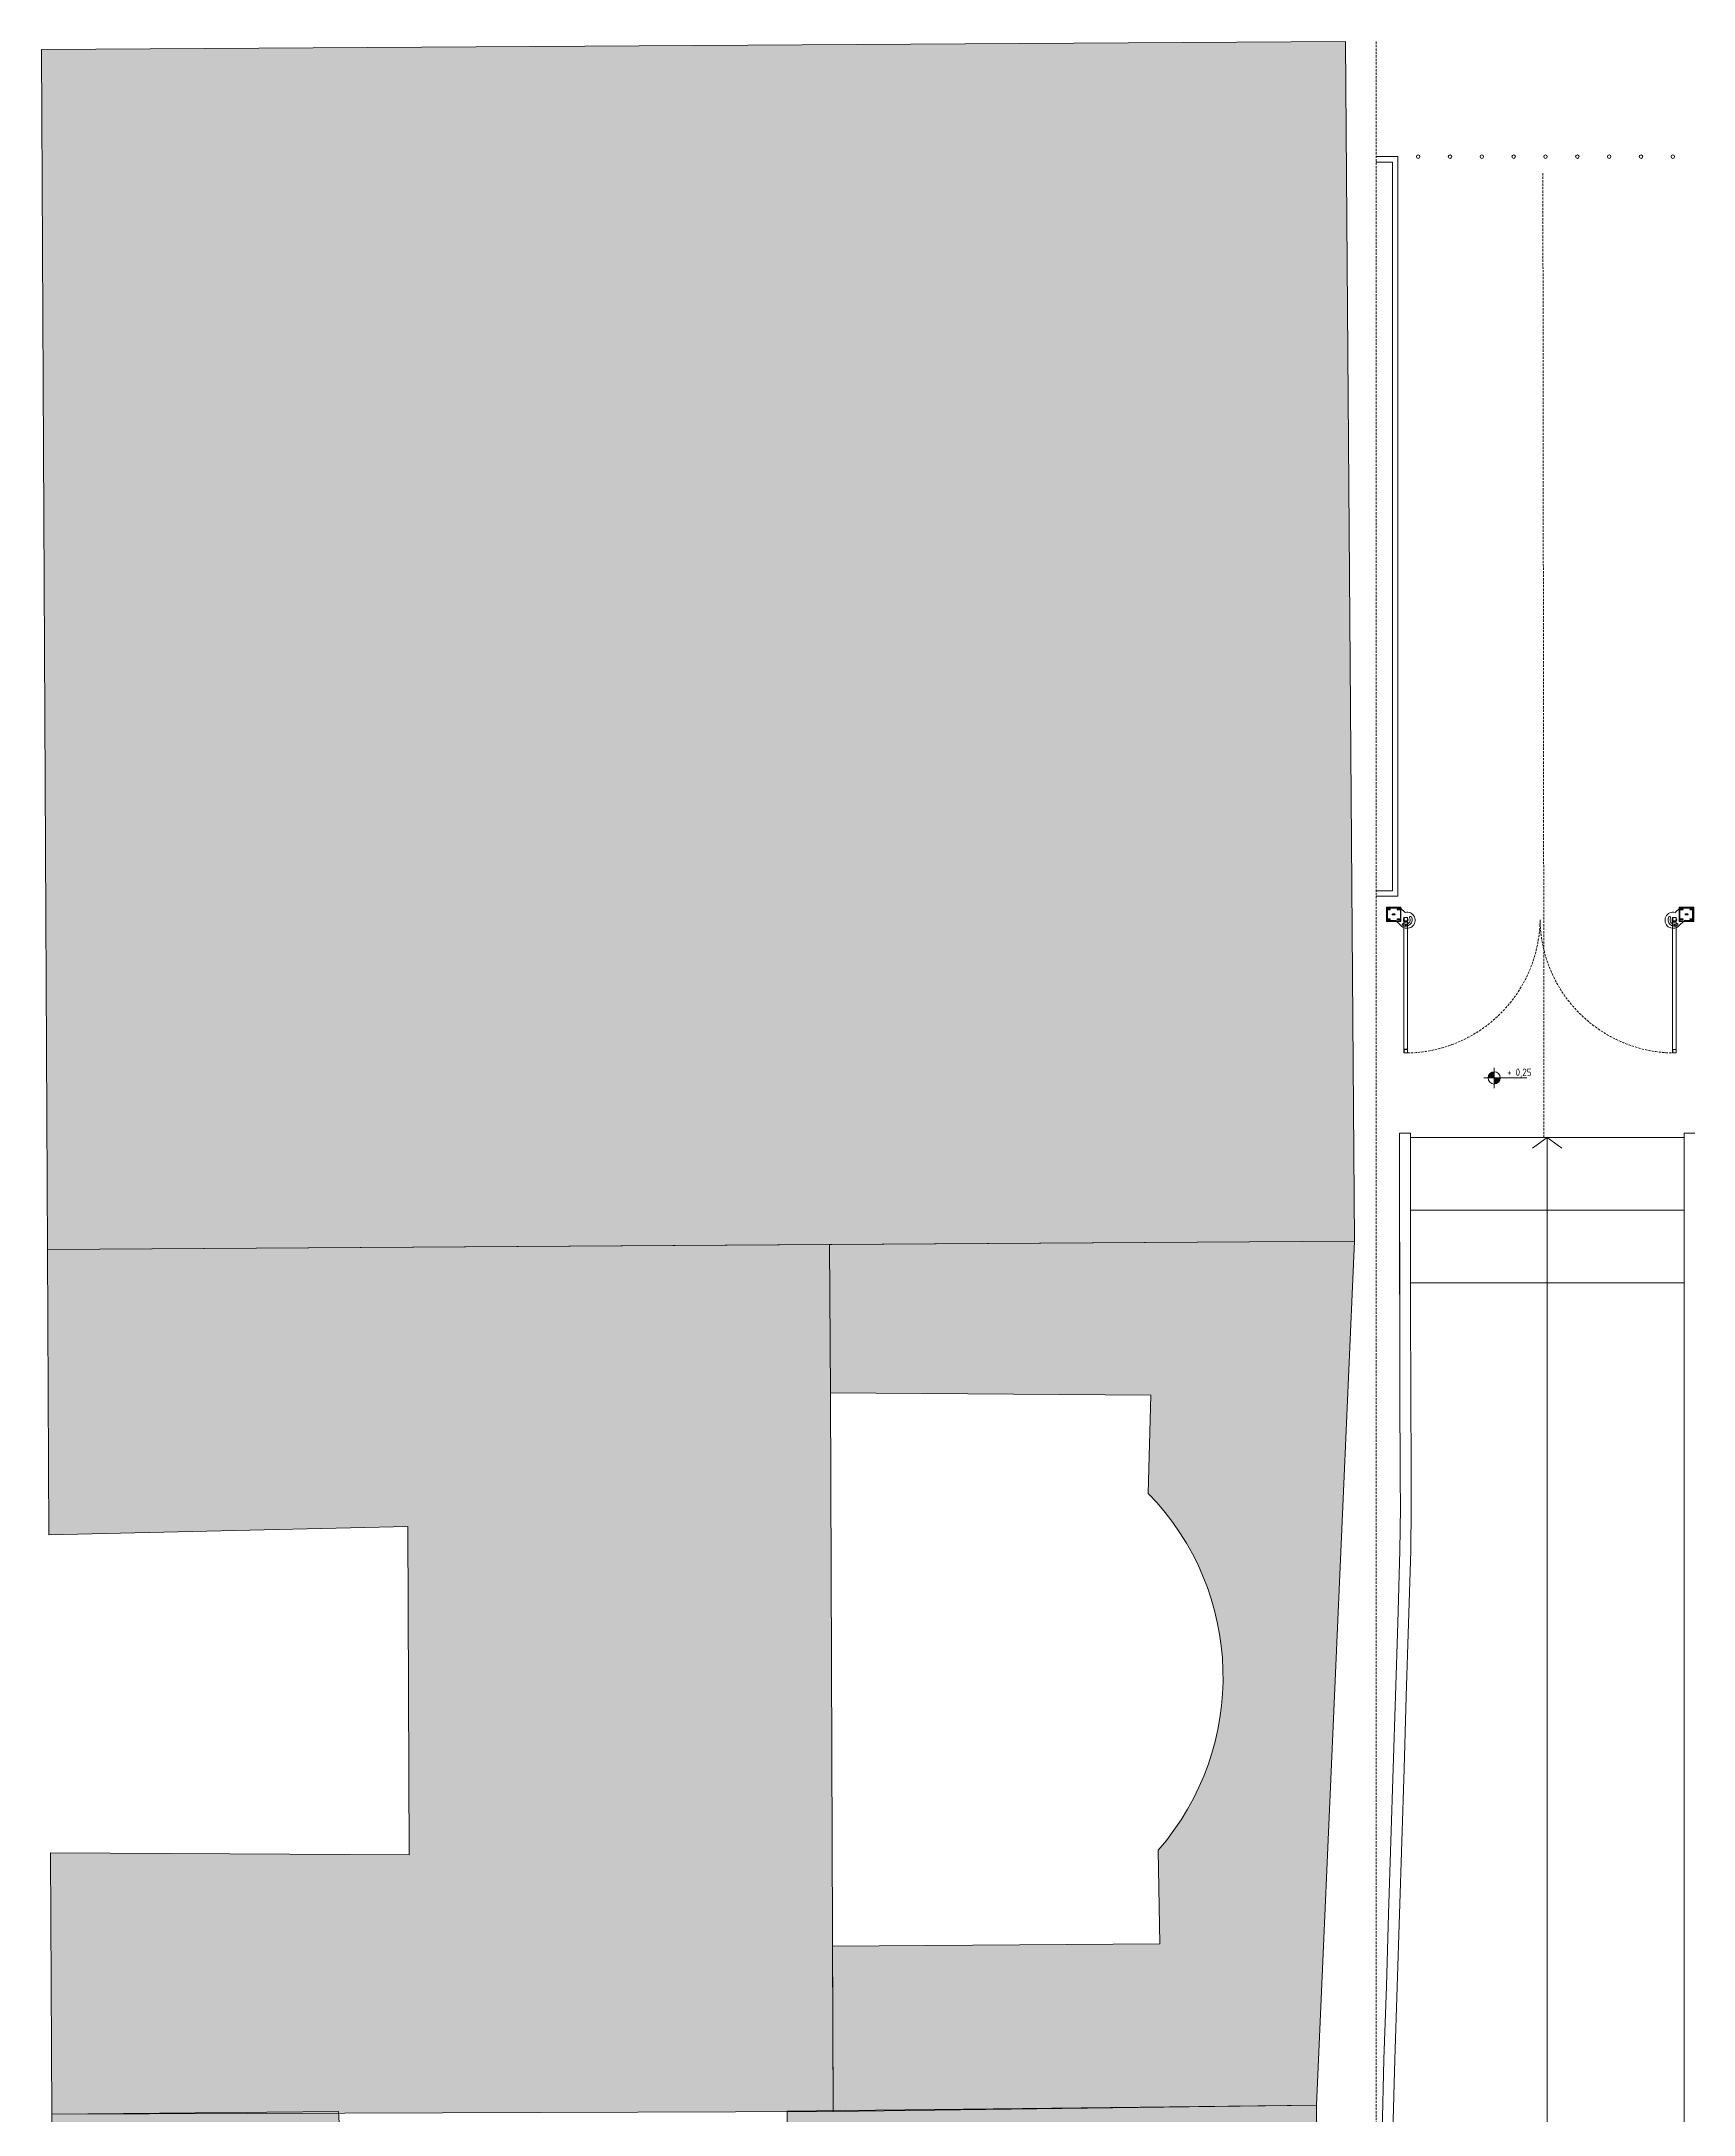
# Model space of a CAD drawing. Header units: millimetres. Extents: x 8265 to 78888, y 1905 to 34251.
# Drawn here: x 34568 to 39114, y 28489 to 34195 of the extents above; entities that cross this region are included whole.
import ezdxf
from ezdxf.enums import TextEntityAlignment as Align

# ---------------------------------------------------------------- set-up
doc = ezdxf.new("R2010")
doc.units = ezdxf.units.MM
doc.linetypes.add('HIDDEN', pattern=[9.524999999999999, 6.35, -3.175])
for name, color, linetype, lineweight in [('420_MURATURE_001-AM_0', 4, 'Continuous', 0), ('430_TAVOLATI_001-AM_0', 3, 'Continuous', 0), ('440_SIMBOLI_001-AM_0', 31, 'Continuous', 0), ('441_SERRAMENTI_001-AM_0', 1, 'Continuous', 0), ('445_QUOTE_ALTIMETRICHE_001-AM_0', 2, 'Continuous', 0), ('448_RAMPE_SCALE_ASCENS_001-AM_0', 216, 'Continuous', 0), ('450_ESTERNI_001-AM_0', 35, 'Continuous', 0), ('490_CAMPITURE_001-AM_0', 9, 'Continuous', 0), ('muro', 1, 'Continuous', 9)]:
    doc.layers.add(name, color=color, linetype=linetype, lineweight=lineweight)
doc.styles.get("Standard").update_dxf_attribs({"font": 'isocp.shx'})

# ---------------------------------------------------------------- blocks, each defined once
blk = doc.blocks.new('QUOTA_ALT')
for points in [[(0, 0), (0, 22.5, 0.4142135623730951), (-22.5, 0)], [(22.5, 0), (0, 0), (0, -22.5, 0.4142135623730951)]]:
    blk.add_hatch(color=256).paths.add_polyline_path(points)
for p, q in [((-37.5, 0), (120, 0)), ((0, 37.5), (0, -37.5))]:
    blk.add_line(p, q)
blk.add_circle((0, 0), 22.5)
blk.add_attdef('QUOTA', text='', height=22.5).set_placement((119.9999999999927, 7.499999999985448), align=Align.RIGHT)

msp = doc.modelspace()

# ---------------------------------------------------------------- hatches: boundary and pattern name
at = {"layer": '490_CAMPITURE_001-AM_0'}
for points in [[(34568.13594873962, 34172.35575410352), (34584.6121671595, 30870.00508756476), (38181.61372061018, 30892.75364232634), (38156.06611579961, 34194.78244886152)], [(34596.48478000325, 28490.36129194016), (34592.89663633444, 29209.53776401596), (35580.26260705519, 29204.08206784604), (35576.63822612535, 30107.44336373296), (34588.52988273848, 30084.77207329142), (34584.6121671595, 30870.00508756476), (36736.21013616639, 30883.60321890657), (36739.56729651949, 30475.65061765374), (36746.3972284292, 28497.69168763934)], [(34596.48478000325, 28490.36129194016), (34608.98146955738, 25985.63296004741), (36611.35688797069, 25716.79624554702), (36598.03661659225, 26201.83157890023), (37401.47649098117, 26197.85805098649), (37424.78224080972, 25590.54982147984), (38107.11386148739, 25488.61708844134), (38076.5698043426, 28515.35378262535), (36620.47078014368, 28498.6717269742), (36621.37076361669, 28174.99705338956), (35404.71733288815, 28168.5103720674), (35385.62356664985, 28497.4551782008)]]:
    msp.add_hatch(color=254, dxfattribs=at).paths.add_polyline_path(points)
h = msp.add_hatch(color=254, dxfattribs=at)
edge = h.paths.add_edge_path()
edge.add_line((36744.82530148135, 28952.92418262078), (36746.3972284292, 28497.69168763934))
edge.add_line((36746.3972284292, 28497.69168763934), (38076.5698043426, 28515.35378262535))
edge.add_line((38076.5698043426, 28515.35378262535), (38181.61372061018, 30892.75364232634))
edge.add_line((38181.61372061018, 30892.75364232634), (36736.21013616639, 30883.60321890657))
edge.add_line((36736.21013616639, 30883.60321890657), (36739.56729651949, 30475.65061765374))
edge.add_line((36739.56729651949, 30475.65061765374), (37621.05243451831, 30468.7903423101))
edge.add_line((37621.05243451831, 30468.7903423101), (37613.8222232999, 30198.74366297376))
edge.add_arc((37095.3013653325, 29693.03080472482), 724.2992303913941, -41.12012884442919, 44.28355602001972, ccw=False)
edge.add_line((37640.93944308074, 29216.70270009863), (37645.20285100742, 28959.10299395491))
edge.add_line((37645.20285100742, 28959.10299395491), (36744.82530148135, 28952.92418262078))

# ---------------------------------------------------------------- linework, layer by layer
at = {"layer": '420_MURATURE_001-AM_0'}
for p, q in [((38305.36668998706, 31190.32113933503), (38335.36668998706, 31190.32113933503)), ((39087.866689492, 31190.31768964833), (39117.86668998456, 31190.31755211928))]:
    msp.add_line(p, q, dxfattribs=at)
at = {"layer": '420_MURATURE_001-AM_0', "ltscale": 0.05}
for p, q in [((38305.36668998709, 31190.32113933503), (38305.36668998709, 30746.38299451712)), ((38335.36668998709, 31190.32113933503), (38335.36668998709, 30890.32113933503)), ((39087.86668998707, 31190.31768964831), (39087.86240760082, 27796.32113933503)), ((38305.46668998709, 30690.32113933503), (38305.46668998709, 30890.32113933503)), ((38335.46668998709, 30690.32113933503), (38335.46668998709, 30890.32113933503)), ((38305.86674998691, 30490.26113945503), (38305.46674998691, 30690.26113945503)), ((38335.86668998709, 30490.32113933503), (38335.46668998709, 30690.32113933503)), ((38306.96698038566, 30240.18913997919), (38305.86698478564, 30490.18693998799)), ((38336.96668998709, 30240.32113933503), (38335.86669438707, 30490.31893934383)), ((38307.36705668314, 30159.27280987494), (38306.96705668314, 30240.17280987494)), ((38337.36668998709, 30159.42113933503), (38336.96668998709, 30240.32113933503)), ((38305.86906900982, 30040.69894312567), (38307.36906900982, 30159.79894312568)), ((38335.86668998709, 30040.32113933503), (38337.36668998709, 30159.42113933503)), ((38300.17886631992, 29841.17579230955), (38305.87886631992, 30041.17579230955)), ((38330.16668998709, 29840.32113933503), (38335.86668998709, 30040.32113933503)), ((38293.6825211969, 29641.29562482071), (38300.1825211969, 29841.29562482071)), ((38323.66668998709, 29640.32113933503), (38330.16668998709, 29840.32113933503)), ((38287.87929703575, 29441.19077373062), (38293.67929703575, 29641.19077373062)), ((38317.86668998709, 29440.32113933503), (38323.66668998709, 29640.32113933503)), ((38281.28301165757, 29241.3106007199), (38287.88301165758, 29441.3106007199)), ((38311.26668998709, 29240.32113933503), (38317.86668998709, 29440.32113933503)), ((38274.7825211969, 29041.29562482071), (38281.2825211969, 29241.29562482071)), ((38304.76668998709, 29040.32113933503), (38311.26668998709, 29240.32113933503)), ((38268.87973522324, 28841.20575450056), (38274.77973522324, 29041.20575450056)), ((38298.86668998709, 28840.32113933503), (38304.76668998709, 29040.32113933503)), ((38261.88504812228, 28641.37049680029), (38268.88504812228, 28841.37049680029)), ((38291.86668998709, 28640.32113933503), (38298.86668998709, 28840.32113933503)), ((38256.87606059485, 28441.07090506984), (38261.87606059485, 28641.07090506984)), ((38286.86668998709, 28440.32113933503), (38291.86668998709, 28640.32113933503))]:
    msp.add_line(p, q, dxfattribs=at)
at = {"layer": '430_TAVOLATI_001-AM_0', "ltscale": 10}
for p, q in [((38240.36668998709, 33877.79866505419), (38300.36668998709, 33877.79866505419)), ((38240.36668998709, 33862.79866505419), (38285.36668998709, 33862.79866505419)), ((38285.36668998709, 31857.32113933503), (38285.36668998709, 33862.79866505419)), ((38300.36668998709, 31842.32113933503), (38300.36668998709, 33877.7986650542)), ((38240.36668998709, 31857.32113933503), (38285.36668998709, 31857.32113933503)), ((38240.36668998709, 31842.32113933503), (38300.36668998709, 31842.32113933503))]:
    msp.add_line(p, q, dxfattribs=at)
at = {"layer": '440_SIMBOLI_001-AM_0', "linetype": 'Continuous'}
for centre in [(38356.46925847311, 33877.8678207073, 38.80138188543924), (38444.06714123015, 33877.8678207073, 32.50473326800125), (38531.66502398719, 33877.8678207073, 26.2080846505612), (38619.26290674423, 33877.8678207073, 19.91143603312287), (38706.86078950127, 33877.8678207073, 13.61478741568385), (38794.45867225831, 33877.8678207073, 7.318138798245286), (38882.05655501536, 33877.8678207073, 1.021490180806481), (38969.65443777239, 33877.8678207073, -5.275158436632239), (39057.25232052943, 33877.8678207073, -11.57180705407114)]:
    msp.add_circle(centre, 4.75, dxfattribs=at)
at = {"layer": '441_SERRAMENTI_001-AM_0'}
for p, q in [((38272.20002332039, 31775.65447266836), (38272.20002332039, 31808.9878060017)), ((38272.20002332039, 31808.9878060017), (38307.40002332039, 31808.9878060017)), ((38307.40002332039, 31808.9878060017), (38320.24090687935, 31797.59408268815)), ((39076.33335665373, 31808.9878060017), (39063.49247309478, 31797.59408268815)), ((39111.53335665372, 31808.9878060017), (39076.33335665373, 31808.9878060017)), ((39111.53335665372, 31775.65447266836), (39111.53335665372, 31808.9878060017)), ((38294.68654221155, 31775.65447266836), (38272.20002332039, 31775.65447266836)), ((38310.9131503708, 31759.85366843842), (38294.68654221155, 31775.65447266836)), ((38317.36668998706, 31773.82113933503), (38317.36668998707, 31410.82113933503)), ((38327.36668998707, 31410.82113933503), (38327.36668998706, 31773.82113933503)), ((39056.36668998706, 31410.82113933503), (39056.36668998706, 31773.82113933503)), ((39066.36668998706, 31773.82113933503), (39066.36668998706, 31410.82113933503)), ((39072.82022960332, 31759.85366843842), (39089.04683776257, 31775.65447266836)), ((39089.04683776257, 31775.65447266836), (39111.53335665372, 31775.65447266836)), ((39066.36668998706, 31420.82113933503), (39056.36668998706, 31420.82113933503)), ((39066.36668998706, 31420.82113933503), (39056.36668998706, 31420.82113933503)), ((39056.36668998706, 31410.82113933503), (39066.36668998706, 31410.82113933503))]:
    msp.add_line(p, q, dxfattribs=at)
for points in [[(38308.86668998707, 31772.32113933503), (38268.86668998707, 31772.32113933503), (38268.86668998707, 31812.32113933503), (38308.86668998707, 31812.32113933503)], [(38307.80002332039, 31773.38780600169), (38269.93335665373, 31773.38780600169), (38269.93335665373, 31811.25447266836), (38307.80002332039, 31811.25447266836)], [(38271.66668998706, 31773.7878060017), (38306.06668998706, 31773.7878060017), (38307.40002332039, 31775.12113933503), (38307.40002332039, 31809.52113933503), (38306.06668998706, 31810.85447266837), (38271.66668998706, 31810.85447266837), (38270.33335665373, 31809.52113933503), (38270.33335665373, 31775.12113933503)], [(38317.36668998706, 31773.82113933503), (38317.36668998706, 31783.82113933503), (38327.36668998706, 31783.82113933503), (38327.36668998706, 31773.82113933503)], [(38317.86668998706, 31774.32113933503), (38317.86668998706, 31783.32113933503), (38326.86668998706, 31783.32113933503), (38326.86668998706, 31774.32113933503)], [(39066.36668998706, 31773.82113933503), (39066.36668998706, 31783.82113933503), (39056.36668998706, 31783.82113933503), (39056.36668998706, 31773.82113933503)], [(39065.86668998706, 31774.32113933503), (39065.86668998706, 31783.32113933503), (39056.86668998706, 31783.32113933503), (39056.86668998706, 31774.32113933503)], [(39074.86668998707, 31772.32113933503), (39114.86668998707, 31772.32113933503), (39114.86668998707, 31812.32113933503), (39074.86668998707, 31812.32113933503)], [(39075.93335665373, 31773.38780600169), (39113.80002332039, 31773.38780600169), (39113.80002332039, 31811.25447266836), (39075.93335665373, 31811.25447266836)], [(39112.06668998706, 31773.7878060017), (39077.66668998706, 31773.7878060017), (39076.33335665373, 31775.12113933503), (39076.33335665373, 31809.52113933503), (39077.66668998706, 31810.85447266837), (39112.06668998706, 31810.85447266837), (39113.40002332039, 31809.52113933503), (39113.40002332039, 31775.12113933503)], [(38317.36668998707, 31410.82113933503), (38317.36668998707, 31421.26805685458), (38327.36668998707, 31421.26805685458), (38327.36668998707, 31410.82113933503)], [(38317.86668998707, 31411.32113933503), (38317.86668998707, 31420.76805685458), (38326.86668998707, 31420.76805685458), (38326.86668998707, 31411.32113933503)], [(39066.36668998706, 31420.82113933503), (39066.36668998706, 31410.82113933503), (39056.36668998706, 31410.82113933503), (39056.36668998706, 31420.82113933503)], [(39065.86668998706, 31420.32113933503), (39065.86668998706, 31411.32113933503), (39056.86668998706, 31411.32113933503), (39056.86668998706, 31420.32113933503)]]:
    msp.add_lwpolyline(points, close=True, dxfattribs=at)
for points in [[(38272.73335665373, 31804.45447266836, -0.9999999999999999), (38272.73335665373, 31807.12113933503), (38278.06668998706, 31807.12113933503, -0.9999999999999999), (38278.06668998706, 31804.45447266836)], [(38272.73335665373, 31777.52113933503, -0.9999999999999999), (38272.73335665373, 31780.1878060017), (38278.06668998706, 31780.1878060017, -0.9999999999999999), (38278.06668998706, 31777.52113933503)], [(38286.20002332039, 31790.9878060017, -0.9999999999999999), (38286.20002332039, 31793.65447266836), (38291.53335665372, 31793.65447266836, -0.9999999999999999), (38291.53335665372, 31790.9878060017)], [(38299.66668998706, 31804.45447266836, -0.9999999999999999), (38299.66668998706, 31807.12113933503), (38305.0000233204, 31807.12113933503, -0.9999999999999999), (38305.0000233204, 31804.45447266836)], [(38299.66668998706, 31777.52113933503, -0.9999999999999999), (38299.66668998706, 31780.1878060017), (38305.0000233204, 31780.1878060017, -0.9999999999999999), (38305.0000233204, 31777.52113933503)], [(39084.06668998706, 31804.45447266836, 0.9999999999999999), (39084.06668998706, 31807.12113933503), (39078.73335665373, 31807.12113933503, 0.9999999999999999), (39078.73335665373, 31804.45447266836)], [(39084.06668998706, 31777.52113933503, 0.9999999999999999), (39084.06668998706, 31780.1878060017), (39078.73335665373, 31780.1878060017, 0.9999999999999999), (39078.73335665373, 31777.52113933503)], [(39097.53335665372, 31790.9878060017, 0.9999999999999999), (39097.53335665372, 31793.65447266836), (39092.20002332039, 31793.65447266836, 0.9999999999999999), (39092.20002332039, 31790.9878060017)], [(39111.0000233204, 31804.45447266836, 0.9999999999999999), (39111.0000233204, 31807.12113933503), (39105.66668998706, 31807.12113933503, 0.9999999999999999), (39105.66668998706, 31804.45447266836)], [(39111.0000233204, 31777.52113933503, 0.9999999999999999), (39111.0000233204, 31780.1878060017), (39105.66668998706, 31780.1878060017, 0.9999999999999999), (39105.66668998706, 31777.52113933503)]]:
    msp.add_lwpolyline(points, format="xyb", close=True, dxfattribs=at)
for centre, radius in [((38275.40002332039, 31805.7878060017, -17.86845567150995), 1.333333333333333), ((38275.40002332039, 31778.85447266837, -17.86845567150995), 1.333333333333333), ((38288.86668998707, 31792.32113933503, -17.86845567150995), 1.333333333333333), ((38302.33335665373, 31805.7878060017, -17.86845567150995), 1.333333333333333), ((38302.33335665373, 31778.85447266837, -17.86845567150995), 1.333333333333333), ((38322.36668998707, 31777.32113933503, -17.86845567150995), 6.5), ((39061.36668998707, 31777.32113933503, -17.86845567150995), 6.5), ((39081.40002332039, 31805.7878060017, -17.86845567150995), 1.333333333333333), ((39081.40002332039, 31778.85447266837, -17.86845567150995), 1.333333333333333), ((39094.86668998707, 31792.32113933503, -17.86845567150995), 1.333333333333333), ((39108.33335665373, 31805.7878060017, -17.86845567150995), 1.333333333333333), ((39108.33335665373, 31778.85447266837, -17.86845567150995), 1.333333333333333), ((38322.36668998706, 31762.72113933502, -17.86845567150995), 1.65), ((39061.36668998706, 31762.72113933502, -17.86845567150995), 1.65)]:
    msp.add_circle(centre, radius, dxfattribs=at)
for centre, radius, start, end in [((38325.89990763431, 31776.17251772105, -17.86845567150995), 22.15643778192687, 227.4365359816331, 104.7979477430994), ((38322.36668998707, 31777.32113933503, -17.86845567150995), 17.25, 241.5459993914929, 27.63869135255302), ((38322.36668998707, 31777.32113933503, -17.86845567150995), 11.95, 241.5459993914929, 27.63869135255302), ((38335.30069154006, 31784.0939972124, -17.86845567150995), 2.649999999999897, 27.63869135255302, 207.638691352553), ((39057.83347233981, 31776.17251772105, -17.86845567150995), 22.15643778192687, 75.20205225517527, 312.5634640183669), ((39061.36668998707, 31777.32113933503, -17.86845567150995), 17.25, 152.361308647447, 298.4540006085072), ((39048.43268843406, 31784.0939972124, -17.86845567150995), 2.649999999999897, 332.361308647447, 152.361308647447), ((39061.36668998707, 31777.32113933503, -17.86845567150995), 11.95, 152.361308647447, 298.4540006085072), ((38315.41047536528, 31764.4848206207, -17.86845567150995), 2.650000000000201, 61.54599939149286, 241.5459993914929), ((39068.32290460885, 31764.4848206207, -17.86845567150995), 2.650000000000201, 298.4540006085072, 118.4540006085072)]:
    msp.add_arc(centre, radius, start, end, dxfattribs=at)
at = {"layer": '441_SERRAMENTI_001-AM_0', "linetype": 'HIDDEN'}
for centre, start, end in [((38320.30883678321, 31782.43666595227, -17.86845567150995), 269.546346875718, 359.2112141736587), ((39063.42454319091, 31782.43666595227, -17.86845567150995), 180.7887858263414, 270.453653124282)]:
    msp.add_arc(centre, 371.5930662566589, start, end, dxfattribs=at)
at = {"layer": '448_RAMPE_SCALE_ASCENS_001-AM_0', "ltscale": 0.2}
for p, q in [((38335.00324364049, 31178.25426699466), (39087.8666747617, 31178.25085957089)), ((38711.4349592011, 31178.25256328277), (38711.43069203714, 27796.32113933503)), ((38335.00301285873, 30978.25426699475), (39087.86642241426, 30978.25339795023)), ((38335.00278207697, 30778.25426699488), (39087.8661700636, 30778.25339795039))]:
    msp.add_line(p, q, dxfattribs=at)
msp.add_lwpolyline([(38671.35073329443, 31148.59506248261), (38711.4349592011, 31178.25256328277), (38751.51918510777, 31148.59506248261)], dxfattribs=at)
at = {"layer": '450_ESTERNI_001-AM_0', "linetype": 'Continuous'}
for points in [[(34568.13594873962, 34172.35575410352), (34584.6121671595, 30870.00508756476), (38181.61372061018, 30892.75364232634), (38156.06611579961, 34194.78244886152)], [(34596.48478000325, 28490.36129194016), (34592.89663633444, 29209.53776401596), (35580.26260705519, 29204.08206784604), (35576.63822612535, 30107.44336373296), (34588.52988273848, 30084.77207329142), (34584.6121671595, 30870.00508756476), (36736.21013616639, 30883.60321890657), (36739.56729651949, 30475.65061765374), (36746.3972284292, 28497.69168763934)], [(34596.48478000325, 28490.36129194016), (34608.98146955738, 25985.63296004741), (36611.35688797069, 25716.79624554702), (36598.03661659225, 26201.83157890023), (37401.47649098117, 26197.85805098649), (37424.78224080972, 25590.54982147984), (38107.11386148739, 25488.61708844134), (38076.5698043426, 28515.35378262535), (36620.47078014368, 28498.6717269742), (36621.37076361669, 28174.99705338956), (35404.71733288815, 28168.5103720674), (35385.62356664985, 28497.4551782008)]]:
    msp.add_lwpolyline(points, close=True, dxfattribs=at)
msp.add_lwpolyline([(36744.82530148135, 28952.92418262078), (36746.3972284292, 28497.69168763934), (38076.5698043426, 28515.35378262535), (38181.61372061018, 30892.75364232634), (36736.21013616639, 30883.60321890657), (36739.56729651949, 30475.65061765374), (37621.05243451831, 30468.7903423101), (37613.8222232999, 30198.74366297376, -0.3909079031755531), (37640.93944308074, 29216.70270009863), (37645.20285100742, 28959.10299395491)], format="xyb", close=True, dxfattribs=at)
at = {"layer": '490_CAMPITURE_001-AM_0', "linetype": 'HIDDEN'}
msp.add_line((38702.53587560365, 31178.13094553976), (38699.57366008111, 33835.37790171899), dxfattribs=at)
at = {"layer": 'muro', "color": 6, "linetype": 'HIDDEN'}
msp.add_line((38240.36668998709, 34194.78244886152), (38240.36668998709, 27766.32113933503), dxfattribs=at)

# ---------------------------------------------------------------- block references
at = {"layer": '445_QUOTE_ALTIMETRICHE_001-AM_0'}
ref = msp.add_blockref('QUOTA_ALT', (38565.41084478841, 31342.31652048512), dxfattribs=dict(at, xscale=0.75, yscale=0.75, zscale=0.75))
ref.add_attrib('QUOTA', ' + 0,25', dxfattribs={"layer": '0', "height": 20}).set_placement((38668.2790124204, 31347.80921165141), align=Align.RIGHT)

doc.saveas('drawing.dxf')
